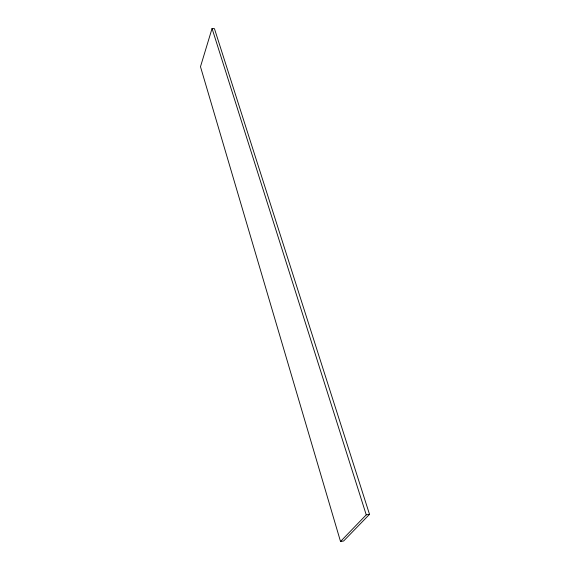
<?xml version="1.0" encoding="UTF-8"?>
<svg xmlns="http://www.w3.org/2000/svg" width="570" height="570" viewBox="0 0 570 570"><rect width="100%" height="100%" fill="white"/><g stroke="black" fill="none" stroke-linecap="round" stroke-linejoin="round"><path stroke-width="0.85" d="M212.054 28.5L200.483 66.711L340.525 541.5L343.646 540.987L369.517 514.34L214.448 28.678L212.054 28.5L366.239 514.838L340.525 541.5M366.239 514.838L369.517 514.34"/></g></svg>
